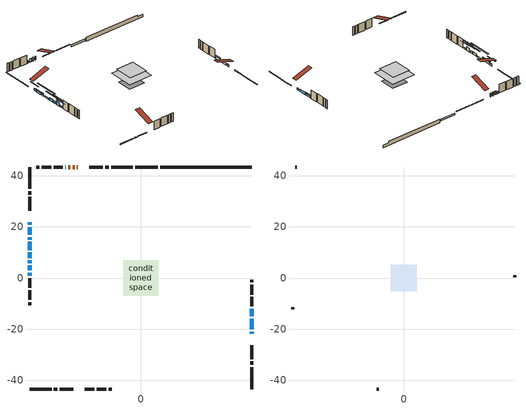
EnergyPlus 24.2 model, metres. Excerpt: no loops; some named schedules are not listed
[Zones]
conditioned space
 floor adiabatic (Floor2 construction): -2.21,-2.21 -2.21,2.21 2.21,2.21 2.21,-2.21 z0.76
 floor adiabatic (AdiabaticFloorConstruction): -6.86,-6.86 -6.86,6.86 6.86,6.86 6.86,-6.86 z3.2
 floor foundation (Slab1 construction): -4.62,-4.32 -4.62,4.32 4.62,4.32 4.62,-4.32 z-1.4
 floor foundation (Slab2 construction): -2.21,-2.21 -2.21,2.21 2.21,2.21 2.21,-2.21 z-0.65
 wall outside (RimJoist1 construction): -3.11,43.35 -11.61,43.35 / -43.35,-43.35 -34.85,-43.35 / -43.35,43.35 -43.35,34.85 / 43.35,-43.35 43.35,-34.85 z0.76:1.06
 wall outside (RimJoist2 construction): -12.54,43.35 -13.87,43.35 / -33.92,-43.35 -32.59,-43.35 / -43.35,33.92 -43.35,32.59 / 43.35,-33.92 43.35,-32.59 z0.76:1.06
 wall outside (RimJoist3 construction): -14.8,43.35 -20.16,43.35 / -31.66,-43.35 -26.29,-43.35 / -43.35,31.66 -43.35,26.29 / 43.35,-31.66 43.35,-26.29 z0.76:1.06
 wall outside (AdiabaticWallConstruction 1): -24.64,43.35 -24.94,43.35 / -25.87,43.35 -26.54,43.35 / -27.47,43.35 -28.28,43.35 z0.76:2.79
 wall outside (AdiabaticWallConstruction): 43.35,-21.82 43.35,-20.97 / -29.21,43.35 -29.44,43.35 / 43.35,-20.05 43.35,-15.95 z0.76:1.98; -43.35,21.82 -43.35,20.8 / -43.35,19.88 -43.35,16.83 / -43.35,15.9 -43.35,14.99 / 43.35,-15.02 43.35,-11.98 z0.76:2.13; -43.35,14.06 -43.35,10.93 z0.76:1.35; -43.35,10 -43.35,7.79 z0.76:2.26; -43.35,6.86 -43.35,5.82 z0.76:2.06; -43.35,4.89 -43.35,2.93 z0.76:2.82; -43.35,2.01 -43.35,0.78 z0.76:1.68
 wall outside (Wall1 construction): -30.37,43.35 -34.02,43.35 / -21.82,-43.35 -18.17,-43.35 / -43.35,-0.14 -43.35,-3.79 / 43.35,-11.05 43.35,-7.4 z0.76:5.64
 wall outside (Wall2 construction): -34.95,43.35 -38.76,43.35 / -17.24,-43.35 -13.43,-43.35 / -43.35,-4.72 -43.35,-8.53 / 43.35,-6.47 43.35,-2.66 z0.76:5.64
 wall outside (Wall3 construction): -39.69,43.35 -40.79,43.35 / -12.5,-43.35 -11.41,-43.35 / -43.35,-9.46 -43.35,-10.56 / 43.35,-1.73 43.35,-0.64 z0.76:5.64
 wall foundation (FoundationWall1 construction): 7.59,43.35,-1.4 7.59,43.35,0.76 39.77,43.35,0.76 39.77,43.35,-0.21 43.35,43.35,-0.21 43.35,43.35,-1.4
 wall foundation (FoundationWall2 construction): 6.66,43.35 -2.18,43.35 z-0.65:0.36
 window (WindowConstruction 9): 43.35,-21.82 43.35,-20.98 z0.76:1.98
 window (WindowConstruction 6): -43.35,21.82 -43.35,20.8 z0.76:2.13
 window (WindowConstruction 7): -43.35,19.88 -43.35,16.83 z0.76:2.13
 window (WindowConstruction 8): -43.35,15.9 -43.35,14.99 z0.76:2.13
 window (WindowConstruction 10): -29.21,43.35 -29.44,43.35 z0.76:1.98
 window (WindowConstruction 11): -43.35,14.06 -43.35,10.93 z0.76:1.35
 window (WindowConstruction): 43.35,-20.05 43.35,-15.95 z0.76:1.98
 window (WindowConstruction 1): -43.35,10 -43.35,7.79 z0.76:2.26
 window (WindowConstruction 2): -43.35,6.86 -43.35,5.82 z0.76:2.06
 window (WindowConstruction 3): -43.35,4.89 -43.35,2.93 z0.76:2.82
 window (WindowConstruction 4): -43.35,2 -43.35,0.79 z0.76:1.67
 window (WindowConstruction 5): 43.35,-15.02 43.35,-11.98 z0.76:2.13
 door (Door): -24.64,43.35 -24.94,43.35 z0.76:2.79
 door (Door 1): -25.87,43.35 -26.54,43.35 z0.76:2.79
 door (Door 2): -27.47,43.35 -28.28,43.35 z0.76:2.79
 ceiling adiabatic (AdiabaticFloorConstruction): 6.86,-6.86 6.86,6.86 -6.86,6.86 -6.86,-6.86 z3.2
attic - vented
 floor to conditioned space (Floor1 construction Reversed): -5.1,-5.1 -5.1,5.1 5.1,5.1 5.1,-5.1 z5.64
 wall outside (Wall4 construction): -41.71,43.35 -42.42,43.35 / -10.48,-43.35 -9.77,-43.35 / -43.35,-11.49 -43.35,-12.19 / 43.35,0.29 43.35,1 z0.76:5.64
 roof outside (Roof1 construction): -23.71,43.35,5.64 -23.71,33.42,8.95 -21.09,33.42,8.95 -21.09,43.35,5.64; -22.75,-43.35,5.64 -22.75,-33.42,8.95 -25.37,-33.42,8.95 -25.37,-43.35,5.64; -43.35,22.75,5.64 -33.42,22.75,8.95 -33.42,25.37,8.95 -43.35,25.37,5.64; 43.35,-22.75,5.64 33.42,-22.75,8.95 33.42,-25.37,8.95 43.35,-25.37,5.64
shading: -43.35,18.28 -43.35,24.34 -43.76,24.34 -43.76,18.28 z4.65; -43.35,16.63 -43.35,20.08 -43.76,20.08 -43.76,16.63 z2.33; -43.35,14.79 -43.35,16.1 -43.76,16.1 -43.76,14.79 z2.33; -43.35,5.97 -43.35,19.02 -43.76,19.02 -43.76,5.97 z6.3; -43.35,5.27 -43.35,12.52 -43.76,12.52 -43.76,5.27 z4.78; -43.35,3.3 -43.35,9.38 -43.76,9.38 -43.76,3.3 z4.58; -43.35,0.41 -43.35,7.41 -43.76,7.41 -43.76,0.41 z5.34; -43.35,-1.74 -43.35,4.53 -43.76,4.53 -43.76,-1.74 z4.2; 43.35,-11.78 43.35,-15.22 43.76,-15.22 43.76,-11.78 z2.33
[Building]
Building 1: Terrain=Suburbs
[Site:Location]
London AP_ON: Latitude {deg}=43.03; Longitude {deg}=-81.15; Time Zone {hr}=-5; Elevation {m}=278; Keep Site Location Information=Yes
[Site:GroundTemperature:Shallow]
3.98693, 1.93205, 1.76749, 2.74264, 6.6573, 10.5537, 13.9317, 16.0716, 16.2534, 14.513, 11.2211, 7.44421
[Site:WaterMainsTemperature]
Calculation Method=Schedule; Temperature Schedule=mains temperature schedule
[Material] Roughness=Rough; Thermal Absorptance=0.9
Name | Thickness {m} | Conductivity {W/m-K} | Density {kg/m3} | Specific Heat {J/kg-K} | Solar Absorptance | Visible Absorptance
asphalt or fiberglass shingles | 0.00635 | 0.162714 | 1121.4 | 1465.45 | 0.4 | 0.4
ceiling loosefill ins | 0.0846667 | 0.0480833 | 16.02 | 1046.75 | 0.7 | 0.7
ceiling stud and cavity | 0.1397 | 0.162243 | 65.682 | 1177.47 | 0.7 | 0.7
concrete 4.0 in. | 0.1016 | 1.803125 | 2242.8 | 837.4 | 0.7 | 0.7
concrete 8.0 in. | 0.2032 | 1.803125 | 2242.8 | 837.4 | 0.7 | 0.7
door material | 0.04445 | 0.188738 | 512.64 | 1214.23 | 0.7 | 0.7
door material 1 | 0.04445 | 0.20624 | 512.64 | 1214.23 | 0.7 | 0.7
exterior vertical ins | 0.000727745 | 0.029427 | 32.04 | 1214.23 | 0.7 | 0.7
exterior vertical ins 1 | 0.00108814 | 0.029427 | 32.04 | 1214.23 | 0.7 | 0.7
floor covering | 0.0127 | 0.0433444 | 54.468 | 1339.84 | 0.6 | 0.6
floor rigid ins; wall rigid ins | 0.512978 | 0.029427 | 32.04 | 1214.23 | 0.7 | 0.7
floor stud and cavity | 0.1397 | 2.65371 | 92.3553 | 1139.71 | 0.7 | 0.7
floor stud and cavity 1 | 0.1397 | 1.75129 | 37.0049 | 1207.88 | 0.7 | 0.7
furniture material conditioned space 1 | 0.1524 | 0.115458 | 640.8 | 1214.23 | 0.6 | 0.6
gypsum board | 0.0127 | 0.160291 | 801 | 837.4 | 0.6 | 0.6
osb sheathing 0.5 in. | 0.0127 | 0.115458 | 512.64 | 1214.23 | 0.7 | 0.7
osb sheathing 0.75 in. | 0.01905 | 0.115458 | 512.64 | 1214.23 | 0.7 | 0.7
osb sheathing 2.0 in. | 0.0508 | 0.115458 | 512.64 | 1214.23 | 0.7 | 0.7
rim joist stud and cavity | 0.0508 | 0.0434109 | 125.044 | 1163.47 | 0.6 | 0.6
rim joist stud and cavity 1 | 0.0508 | 0.0389034 | 125.044 | 1163.47 | 0.6 | 0.6
rim joist stud and cavity 2 | 0.0508 | 0.107068 | 50.32683 | 1063.81 | 0.6 | 0.6
wall stud and cavity | 0.1397 | 0.0990493 | 139.0536 | 1170.24 | 0.7 | 0.7
wall stud and cavity 1 | 0.1397 | 0.110499 | 139.0536 | 1170.24 | 0.7 | 0.7
wall stud and cavity 2 | 0.1397 | 0.134245 | 139.0536 | 1170.24 | 0.7 | 0.7
wall stud and cavity 3 | 0.0889 | 6.9971 | 50.32683 | 1063.81 | 0.6 | 0.6
wall stud and cavity 4 | 0.0889 | 0.380278 | 52.3479 | 1209.89 | 0.7 | 0.7
wall stud and cavity 5 | 0.0889 | 0.391764 | 83.0341 | 1211.67 | 0.7 | 0.7
wood siding | 0.0254 | 0.102417 | 544.68 | 1172.36 | 0.4 | 0.4
wood siding 1 | 0.00254 | 0.102417 | 544.68 | 1172.36 | 0.4 | 0.4
wood siding 2; wood siding 3; wood siding 4 | 0.0254 | 0.102417 | 544.68 | 1172.36 | 0.7 | 0.7
[WindowMaterial:SimpleGlazingSystem]
Name | U-Factor {W/m2-K} | Solar Heat Gain Coefficient
WindowMaterial | 3.28927 | 0.61
WindowMaterial 1 | 3.28927 | 0.63
WindowMaterial 2 | 3.28699 | 0.56
WindowMaterial 3 | 2.97187 | 0.6
WindowMaterial 4 | 3.28416 | 0.54
WindowMaterial 5 | 3.28586 | 0.56
WindowMaterial 6 | 3.28416 | 0.55
WindowMaterial 7 | 4.70593 | 0.57
WindowMaterial 8 | 5.0608 | 0.63
WindowMaterial 9 | 4.73034 | 0.53
[Construction]
AdiabaticFloorConstruction: floor stud and cavity 1, floor rigid ins, osb sheathing 0.75 in., floor covering
AdiabaticWallConstruction: wood siding 3, wall rigid ins, wall stud and cavity 4, gypsum board
AdiabaticWallConstruction 1: wood siding 4, wall rigid ins, wall stud and cavity 4, gypsum board
Door; Door 1: door material
Door 2: door material 1
Floor1 construction Reversed: gypsum board, ceiling stud and cavity, ceiling loosefill ins
Floor2 construction: floor stud and cavity, osb sheathing 0.75 in., floor covering
FoundationWall1 construction; FoundationWall2 construction: concrete 8.0 in.
furniture construction conditioned space 1: furniture material conditioned space 1
PartitionWallConstruction: gypsum board, wall stud and cavity 5, gypsum board
RimJoist1 construction: wood siding 2, osb sheathing 2.0 in., rim joist stud and cavity
RimJoist2 construction: wood siding 2, osb sheathing 2.0 in., rim joist stud and cavity 1
RimJoist3 construction: wood siding 2, rim joist stud and cavity 2
Roof1 construction: asphalt or fiberglass shingles
Slab1 construction; Slab2 construction: concrete 4.0 in.
Wall1 construction: wood siding, osb sheathing 0.5 in., wall stud and cavity, gypsum board
Wall2 construction: wood siding, osb sheathing 0.5 in., wall stud and cavity 1, gypsum board
Wall3 construction: wood siding, osb sheathing 0.5 in., wall stud and cavity 2, gypsum board
Wall4 construction: wood siding 1, wall stud and cavity 3
WindowConstruction: WindowMaterial
WindowConstruction 1: WindowMaterial 1
WindowConstruction 10: WindowMaterial 8
WindowConstruction 11: WindowMaterial 9
WindowConstruction 2: WindowMaterial 2
WindowConstruction 3: WindowMaterial 3
WindowConstruction 4: WindowMaterial 4
WindowConstruction 5; WindowConstruction 6; WindowConstruction 7: WindowMaterial 5
WindowConstruction 8: WindowMaterial 6
WindowConstruction 9: WindowMaterial 7
[Zone] Multiplier=1; Part of Total Floor Area=Yes
Name | Volume {m3}
attic - vented | 55.8661
conditioned space | 664.2
[Space]
Name | Zone | Volume {m3}
attic - vented 1 | attic - vented | 55.8661
conditioned space 1 | conditioned space | 664.2
[ZoneInfiltration:EffectiveLeakageArea]
infil attic - vented 1: Zone or Space=attic - vented 1; Schedule=Always On Discrete; Effective Air Leakage Area {cm2}=4536.44; Stack Coefficient=0.000569319; Wind Coefficient=1.61212e-05
[ZoneMixing]
whole house fan mix: Zone or Space=attic - vented; Schedule=Always On Continuous; Design Flow Rate Calculation Method=Flow/Zone; Design Flow Rate {m3/s}=0; Source Zone or Space=conditioned space
[SurfaceProperty:ExposedFoundationPerimeter] Exposed Perimeter Calculation Method=TotalExposedPerimeter
Name | Total Exposed Perimeter {m}
Slab1 | 35.762
Slab2 | 8.83899
[InternalMass] Zone or ZoneList=conditioned space; Space or SpaceList=conditioned space 1
Name | Construction | Surface Area {m2}
furniture mass conditioned space 1 | furniture construction conditioned space 1 | 122.904
partition wall mass | PartitionWallConstruction | 287.75
[Lights]
interior lighting: Zone or ZoneList or Space or SpaceList=conditioned space 1; Schedule=interior lighting schedule; Design Level Calculation Method=LightingLevel; Lighting Level {W}=343.2; Return Air Fraction=0; Fraction Radiant=0.6; Fraction Visible=0.2; Fraction Replaceable=1
[People]
occupants: Zone or ZoneList or Space or SpaceList=conditioned space 1; Number of People Schedule=occupants schedule; Number of People Calculation Method=People; Number of People=3; Fraction Radiant=0.314171; Sensible Heat Fraction=0.56303; Activity Level Schedule=occupants activity schedule; Carbon Dioxide Generation Rate {m3/s-W}=0; Enable ASHRAE 55 Comfort Warnings=No; Mean Radiant Temperature Calculation Type=EnclosureAveraged
[ElectricEquipment] Zone or ZoneList or Space or SpaceList=conditioned space 1; Design Level Calculation Method=EquipmentLevel
Name | Schedule | Design Level {W} | Fraction Latent | Fraction Radiant | Fraction Lost
clothes dryer | clothes dryer schedule | 140.772 | 0.015 | 0.081 | 0.85
clothes washer | clothes washer schedule | 32.1985 | 0.03 | 0.162 | 0.7
cooking range | cooking range schedule | 215.147 | 0.08 | 0.432 | 0.2
dishwasher | dishwasher schedule | 66.8632 | 0.3 | 0.18 | 0.4
fridge | fridge schedule | 72.9452 | 0 | 0.6 | 0
mech vent bath fan 0 | mech vent bath fan 0 schedule | 50.2 | 0 | 0 | 1
mech vent house fan | mech vent house fan schedule | 0 | 0 | 0 | 1
mech vent house fan cfis | mech vent house fan cfis schedule | 0 | 0 | 0 | 0
mech vent range fan 0 | mech vent range fan 0 schedule | 57 | 0 | 0 | 1
misc plug loads | misc plug loads schedule | 494.7 | 0.045 | 0.513 | 0.1
whole house fan | Always On Discrete | 0 | 0 | 0 | 1
[OtherEquipment] Zone or ZoneList or Space or SpaceList=conditioned space 1; Design Level Calculation Method=EquipmentLevel
Name | Fuel Type | Schedule | Design Level {W} | Fraction Latent | Fraction Radiant | Fraction Lost
clothes dryer 1 | Electricity | clothes dryer schedule | 0 | 0.015 | 0.081 | 0.85
cooking range 1 | Electricity | cooking range schedule | 0 | 0.08 | 0.432 | 0.2
general water use latent | None | general water use schedule | 62.594 | 1 | 0 | 0
general water use sensible | None | general water use schedule | -61.6891 | 0 | 0.6 | 0
mech vent house fan latent load | None | Always On Discrete | 0 | 1 | 0 | 0
mech vent house fan sensible load | None | Always On Discrete | 0 | 0 | 0 | 0
water heater energy adjustment1 | NaturalGas | Always On Discrete | 0.01 | 0 | 0 | 1
[ZoneInfiltration:DesignFlowRate] Zone or ZoneList or Space or SpaceList=conditioned space 1; Schedule=Always On Discrete; Design Flow Rate Calculation Method=Flow/Zone; Design Flow Rate {m3/s}=0
infil flow; natural vent flow; whole house fan flow
[Foundation:Kiva] Initial Indoor Air Temperature {C}=18; Wall Depth Below Slab {m}=0.2032; Custom Block X Position 1 {m}=0.2032; Custom Block Z Position 1 {m}=0
Name | Wall Height Above Grade {m} | Custom Block Material Name 1 | Custom Block Depth 1 {m}
Foundation Kiva 1 | 0.759988 | exterior vertical ins | 2.16
Foundation Kiva 2 | 0.359999 | exterior vertical ins 1 | 1.00999
[Foundation:Kiva:Settings]
Soil Conductivity {W/m-K}=0.849921; Soil Density {kg/m3}=1842.3; Soil Specific Heat {J/kg-K}=418.7; Ground Solar Absorptivity=0.9; Ground Thermal Absorptivity=0.9; Ground Surface Roughness {m}=0.03; Far-Field Width {m}=40; Deep-Ground Boundary Condition=ZeroFlux; Deep-Ground Depth {m}=40; Minimum Cell Dimension {m}=0.2; Maximum Cell Growth Coefficient=3; Simulation Timestep=Timestep
[Exterior:Lights]
exterior lighting: Schedule=exterior lighting schedule; Design Level {W}=75.6
[Schedule:Constant]
Name | Hourly Value
Always On Continuous; mech vent house fan schedule; mech vent house fan cfis schedule; Always On Discrete | 1
occupants activity schedule | 117.228
fridge schedule | 0
[Schedule:Week:Daily]
interior lighting schedule Week Rule - Jan1-Jan27: interior lighting schedule day, interior lighting schedule day, interior lighting schedule day, interior lighting schedule day, interior lighting schedule day, interior lighting schedule day, interior lighting schedule day, interior lighting schedule default day, interior lighting schedule default day, interior lighting schedule default day, interior lighting schedule default day, interior lighting schedule default day
interior lighting schedule Week Rule - Jan28-Feb3: interior lighting schedule day, interior lighting schedule day, interior lighting schedule day, interior lighting schedule day, interior lighting schedule day 1, interior lighting schedule day 1, interior lighting schedule day 1, interior lighting schedule default day, interior lighting schedule default day, interior lighting schedule default day, interior lighting schedule default day, interior lighting schedule default day
interior lighting schedule Week Rule - Feb4-Feb24: interior lighting schedule day 1, interior lighting schedule day 1, interior lighting schedule day 1, interior lighting schedule day 1, interior lighting schedule day 1, interior lighting schedule day 1, interior lighting schedule day 1, interior lighting schedule default day, interior lighting schedule default day, interior lighting schedule default day, interior lighting schedule default day, interior lighting schedule default day
interior lighting schedule Week Rule - Feb25-Mar3: interior lighting schedule day 1, interior lighting schedule day 1, interior lighting schedule day 1, interior lighting schedule day 1, interior lighting schedule day 2, interior lighting schedule day 2, interior lighting schedule day 2, interior lighting schedule default day, interior lighting schedule default day, interior lighting schedule default day, interior lighting schedule default day, interior lighting schedule default day
interior lighting schedule Week Rule - Mar4-Mar31: interior lighting schedule day 2, interior lighting schedule day 2, interior lighting schedule day 2, interior lighting schedule day 2, interior lighting schedule day 2, interior lighting schedule day 2, interior lighting schedule day 2, interior lighting schedule default day, interior lighting schedule default day, interior lighting schedule default day, interior lighting schedule default day, interior lighting schedule default day
interior lighting schedule Week Rule - Apr1-Apr28: interior lighting schedule day 3, interior lighting schedule day 3, interior lighting schedule day 3, interior lighting schedule day 3, interior lighting schedule day 3, interior lighting schedule day 3, interior lighting schedule day 3, interior lighting schedule default day, interior lighting schedule default day, interior lighting schedule default day, interior lighting schedule default day, interior lighting schedule default day
interior lighting schedule Week Rule - Apr29-May5: interior lighting schedule day 3, interior lighting schedule day 3, interior lighting schedule day 4, interior lighting schedule day 4, interior lighting schedule day 4, interior lighting schedule day 4, interior lighting schedule day 4, interior lighting schedule default day, interior lighting schedule default day, interior lighting schedule default day, interior lighting schedule default day, interior lighting schedule default day
interior lighting schedule Week Rule - May6-May26: interior lighting schedule day 4, interior lighting schedule day 4, interior lighting schedule day 4, interior lighting schedule day 4, interior lighting schedule day 4, interior lighting schedule day 4, interior lighting schedule day 4, interior lighting schedule default day, interior lighting schedule default day, interior lighting schedule default day, interior lighting schedule default day, interior lighting schedule default day
interior lighting schedule Week Rule - May27-Jun2: interior lighting schedule day 4, interior lighting schedule day 4, interior lighting schedule day 4, interior lighting schedule day 4, interior lighting schedule day 4, interior lighting schedule day 5, interior lighting schedule day 5, interior lighting schedule default day, interior lighting schedule default day, interior lighting schedule default day, interior lighting schedule default day, interior lighting schedule default day
interior lighting schedule Week Rule - Jun3-Jun30: interior lighting schedule day 5, interior lighting schedule day 5, interior lighting schedule day 5, interior lighting schedule day 5, interior lighting schedule day 5, interior lighting schedule day 5, interior lighting schedule day 5, interior lighting schedule default day, interior lighting schedule default day, interior lighting schedule default day, interior lighting schedule default day, interior lighting schedule default day
interior lighting schedule Week Rule - Jul1-Jul28: interior lighting schedule day 6, interior lighting schedule day 6, interior lighting schedule day 6, interior lighting schedule day 6, interior lighting schedule day 6, interior lighting schedule day 6, interior lighting schedule day 6, interior lighting schedule default day, interior lighting schedule default day, interior lighting schedule default day, interior lighting schedule default day, interior lighting schedule default day
interior lighting schedule Week Rule - Jul29-Aug4: interior lighting schedule day 6, interior lighting schedule day 6, interior lighting schedule day 6, interior lighting schedule day 7, interior lighting schedule day 7, interior lighting schedule day 7, interior lighting schedule day 7, interior lighting schedule default day, interior lighting schedule default day, interior lighting schedule default day, interior lighting schedule default day, interior lighting schedule default day
interior lighting schedule Week Rule - Aug5-Aug25: interior lighting schedule day 7, interior lighting schedule day 7, interior lighting schedule day 7, interior lighting schedule day 7, interior lighting schedule day 7, interior lighting schedule day 7, interior lighting schedule day 7, interior lighting schedule default day, interior lighting schedule default day, interior lighting schedule default day, interior lighting schedule default day, interior lighting schedule default day
interior lighting schedule Week Rule - Aug26-Sep1: interior lighting schedule day 7, interior lighting schedule day 7, interior lighting schedule day 7, interior lighting schedule day 7, interior lighting schedule day 7, interior lighting schedule day 7, interior lighting schedule day 8, interior lighting schedule default day, interior lighting schedule default day, interior lighting schedule default day, interior lighting schedule default day, interior lighting schedule default day
interior lighting schedule Week Rule - Sep2-Sep29: interior lighting schedule day 8, interior lighting schedule day 8, interior lighting schedule day 8, interior lighting schedule day 8, interior lighting schedule day 8, interior lighting schedule day 8, interior lighting schedule day 8, interior lighting schedule default day, interior lighting schedule default day, interior lighting schedule default day, interior lighting schedule default day, interior lighting schedule default day
interior lighting schedule Week Rule - Sep30-Oct6: interior lighting schedule day 8, interior lighting schedule day 9, interior lighting schedule day 9, interior lighting schedule day 9, interior lighting schedule day 9, interior lighting schedule day 9, interior lighting schedule day 9, interior lighting schedule default day, interior lighting schedule default day, interior lighting schedule default day, interior lighting schedule default day, interior lighting schedule default day
interior lighting schedule Week Rule - Oct7-Oct27: interior lighting schedule day 9, interior lighting schedule day 9, interior lighting schedule day 9, interior lighting schedule day 9, interior lighting schedule day 9, interior lighting schedule day 9, interior lighting schedule day 9, interior lighting schedule default day, interior lighting schedule default day, interior lighting schedule default day, interior lighting schedule default day, interior lighting schedule default day
interior lighting schedule Week Rule - Oct28-Nov3: interior lighting schedule day 9, interior lighting schedule day 9, interior lighting schedule day 9, interior lighting schedule day 9, interior lighting schedule day 10, interior lighting schedule day 10, interior lighting schedule day 10, interior lighting schedule default day, interior lighting schedule default day, interior lighting schedule default day, interior lighting schedule default day, interior lighting schedule default day
interior lighting schedule Week Rule - Nov4-Nov24: interior lighting schedule day 10, interior lighting schedule day 10, interior lighting schedule day 10, interior lighting schedule day 10, interior lighting schedule day 10, interior lighting schedule day 10, interior lighting schedule day 10, interior lighting schedule default day, interior lighting schedule default day, interior lighting schedule default day, interior lighting schedule default day, interior lighting schedule default day
interior lighting schedule Week Rule - Nov25-Dec1: interior lighting schedule day 10, interior lighting schedule day 10, interior lighting schedule day 10, interior lighting schedule day 10, interior lighting schedule day 10, interior lighting schedule day 10, interior lighting schedule day 11, interior lighting schedule default day, interior lighting schedule default day, interior lighting schedule default day, interior lighting schedule default day, interior lighting schedule default day
interior lighting schedule Week Rule - Dec2-Dec31: interior lighting schedule day 11, interior lighting schedule day 11, interior lighting schedule day 11, interior lighting schedule day 11, interior lighting schedule day 11, interior lighting schedule day 11, interior lighting schedule day 11, interior lighting schedule default day, interior lighting schedule default day, interior lighting schedule default day, interior lighting schedule default day, interior lighting schedule default day
occupants schedule Week Rule - Jan1-Dec31: occupants schedule day, occupants schedule day, occupants schedule day, occupants schedule day, occupants schedule day, occupants schedule day, occupants schedule day, occupants schedule default day, occupants schedule default day, occupants schedule default day, occupants schedule default day, occupants schedule default day
clothes dryer schedule Week Rule - Jan1-Dec31: clothes dryer schedule day, clothes dryer schedule day, clothes dryer schedule day, clothes dryer schedule day, clothes dryer schedule day, clothes dryer schedule day, clothes dryer schedule day, clothes dryer schedule default day, clothes dryer schedule default day, clothes dryer schedule default day, clothes dryer schedule default day, clothes dryer schedule default day
clothes washer schedule Week Rule - Jan1-Dec31: clothes washer schedule day, clothes washer schedule day, clothes washer schedule day, clothes washer schedule day, clothes washer schedule day, clothes washer schedule day, clothes washer schedule day, clothes washer schedule default day, clothes washer schedule default day, clothes washer schedule default day, clothes washer schedule default day, clothes washer schedule default day
cooking range schedule Week Rule - Jan1-Dec31: cooking range schedule day, cooking range schedule day, cooking range schedule day, cooking range schedule day, cooking range schedule day, cooking range schedule day, cooking range schedule day, cooking range schedule default day, cooking range schedule default day, cooking range schedule default day, cooking range schedule default day, cooking range schedule default day
dishwasher schedule Week Rule - Jan1-Dec31: dishwasher schedule day, dishwasher schedule day, dishwasher schedule day, dishwasher schedule day, dishwasher schedule day, dishwasher schedule day, dishwasher schedule day, dishwasher schedule default day, dishwasher schedule default day, dishwasher schedule default day, dishwasher schedule default day, dishwasher schedule default day
mech vent bath fan 0 schedule Week Rule - Jan1-Dec31: mech vent bath fan 0 schedule day, mech vent bath fan 0 schedule day, mech vent bath fan 0 schedule day, mech vent bath fan 0 schedule day, mech vent bath fan 0 schedule day, mech vent bath fan 0 schedule day, mech vent bath fan 0 schedule day, mech vent bath fan 0 schedule default day, mech vent bath fan 0 schedule default day, mech vent bath fan 0 schedule default day, mech vent bath fan 0 schedule default day, mech vent bath fan 0 schedule default day
mech vent range fan 0 schedule Week Rule - Jan1-Dec31: mech vent range fan 0 schedule day, mech vent range fan 0 schedule day, mech vent range fan 0 schedule day, mech vent range fan 0 schedule day, mech vent range fan 0 schedule day, mech vent range fan 0 schedule day, mech vent range fan 0 schedule day, mech vent range fan 0 schedule default day, mech vent range fan 0 schedule default day, mech vent range fan 0 schedule default day, mech vent range fan 0 schedule default day, mech vent range fan 0 schedule default day
misc plug loads schedule Week Rule - Jan1-Dec31: misc plug loads schedule day, misc plug loads schedule day, misc plug loads schedule day, misc plug loads schedule day, misc plug loads schedule day, misc plug loads schedule day, misc plug loads schedule day, misc plug loads schedule default day, misc plug loads schedule default day, misc plug loads schedule default day, misc plug loads schedule default day, misc plug loads schedule default day
general water use schedule Week Rule - Jan1-Dec31: general water use schedule day, general water use schedule day, general water use schedule day, general water use schedule day, general water use schedule day, general water use schedule day, general water use schedule day, general water use schedule default day, general water use schedule default day, general water use schedule default day, general water use schedule default day, general water use schedule default day
exterior lighting schedule Week Rule - Jan1-Jan27: exterior lighting schedule day, exterior lighting schedule day, exterior lighting schedule day, exterior lighting schedule day, exterior lighting schedule day, exterior lighting schedule day, exterior lighting schedule day, exterior lighting schedule default day, exterior lighting schedule default day, exterior lighting schedule default day, exterior lighting schedule default day, exterior lighting schedule default day
exterior lighting schedule Week Rule - Jan28-Feb3: exterior lighting schedule day, exterior lighting schedule day, exterior lighting schedule day, exterior lighting schedule day, exterior lighting schedule day 1, exterior lighting schedule day 1, exterior lighting schedule day 1, exterior lighting schedule default day, exterior lighting schedule default day, exterior lighting schedule default day, exterior lighting schedule default day, exterior lighting schedule default day
exterior lighting schedule Week Rule - Feb4-Feb24: exterior lighting schedule day 1, exterior lighting schedule day 1, exterior lighting schedule day 1, exterior lighting schedule day 1, exterior lighting schedule day 1, exterior lighting schedule day 1, exterior lighting schedule day 1, exterior lighting schedule default day, exterior lighting schedule default day, exterior lighting schedule default day, exterior lighting schedule default day, exterior lighting schedule default day
exterior lighting schedule Week Rule - Feb25-Mar3: exterior lighting schedule day 1, exterior lighting schedule day 1, exterior lighting schedule day 1, exterior lighting schedule day 1, exterior lighting schedule day 2, exterior lighting schedule day 2, exterior lighting schedule day 2, exterior lighting schedule default day, exterior lighting schedule default day, exterior lighting schedule default day, exterior lighting schedule default day, exterior lighting schedule default day
exterior lighting schedule Week Rule - Mar4-Mar31: exterior lighting schedule day 2, exterior lighting schedule day 2, exterior lighting schedule day 2, exterior lighting schedule day 2, exterior lighting schedule day 2, exterior lighting schedule day 2, exterior lighting schedule day 2, exterior lighting schedule default day, exterior lighting schedule default day, exterior lighting schedule default day, exterior lighting schedule default day, exterior lighting schedule default day
exterior lighting schedule Week Rule - Apr1-Apr28: exterior lighting schedule day 3, exterior lighting schedule day 3, exterior lighting schedule day 3, exterior lighting schedule day 3, exterior lighting schedule day 3, exterior lighting schedule day 3, exterior lighting schedule day 3, exterior lighting schedule default day, exterior lighting schedule default day, exterior lighting schedule default day, exterior lighting schedule default day, exterior lighting schedule default day
exterior lighting schedule Week Rule - Apr29-May5: exterior lighting schedule day 3, exterior lighting schedule day 3, exterior lighting schedule day 4, exterior lighting schedule day 4, exterior lighting schedule day 4, exterior lighting schedule day 4, exterior lighting schedule day 4, exterior lighting schedule default day, exterior lighting schedule default day, exterior lighting schedule default day, exterior lighting schedule default day, exterior lighting schedule default day
exterior lighting schedule Week Rule - May6-May26: exterior lighting schedule day 4, exterior lighting schedule day 4, exterior lighting schedule day 4, exterior lighting schedule day 4, exterior lighting schedule day 4, exterior lighting schedule day 4, exterior lighting schedule day 4, exterior lighting schedule default day, exterior lighting schedule default day, exterior lighting schedule default day, exterior lighting schedule default day, exterior lighting schedule default day
exterior lighting schedule Week Rule - May27-Jun2: exterior lighting schedule day 4, exterior lighting schedule day 4, exterior lighting schedule day 4, exterior lighting schedule day 4, exterior lighting schedule day 4, exterior lighting schedule day 5, exterior lighting schedule day 5, exterior lighting schedule default day, exterior lighting schedule default day, exterior lighting schedule default day, exterior lighting schedule default day, exterior lighting schedule default day
exterior lighting schedule Week Rule - Jun3-Jun30: exterior lighting schedule day 5, exterior lighting schedule day 5, exterior lighting schedule day 5, exterior lighting schedule day 5, exterior lighting schedule day 5, exterior lighting schedule day 5, exterior lighting schedule day 5, exterior lighting schedule default day, exterior lighting schedule default day, exterior lighting schedule default day, exterior lighting schedule default day, exterior lighting schedule default day
exterior lighting schedule Week Rule - Jul1-Jul28: exterior lighting schedule day 6, exterior lighting schedule day 6, exterior lighting schedule day 6, exterior lighting schedule day 6, exterior lighting schedule day 6, exterior lighting schedule day 6, exterior lighting schedule day 6, exterior lighting schedule default day, exterior lighting schedule default day, exterior lighting schedule default day, exterior lighting schedule default day, exterior lighting schedule default day
exterior lighting schedule Week Rule - Jul29-Aug4: exterior lighting schedule day 6, exterior lighting schedule day 6, exterior lighting schedule day 6, exterior lighting schedule day 7, exterior lighting schedule day 7, exterior lighting schedule day 7, exterior lighting schedule day 7, exterior lighting schedule default day, exterior lighting schedule default day, exterior lighting schedule default day, exterior lighting schedule default day, exterior lighting schedule default day
exterior lighting schedule Week Rule - Aug5-Aug25: exterior lighting schedule day 7, exterior lighting schedule day 7, exterior lighting schedule day 7, exterior lighting schedule day 7, exterior lighting schedule day 7, exterior lighting schedule day 7, exterior lighting schedule day 7, exterior lighting schedule default day, exterior lighting schedule default day, exterior lighting schedule default day, exterior lighting schedule default day, exterior lighting schedule default day
exterior lighting schedule Week Rule - Aug26-Sep1: exterior lighting schedule day 7, exterior lighting schedule day 7, exterior lighting schedule day 7, exterior lighting schedule day 7, exterior lighting schedule day 7, exterior lighting schedule day 7, exterior lighting schedule day 8, exterior lighting schedule default day, exterior lighting schedule default day, exterior lighting schedule default day, exterior lighting schedule default day, exterior lighting schedule default day
exterior lighting schedule Week Rule - Sep2-Sep29: exterior lighting schedule day 8, exterior lighting schedule day 8, exterior lighting schedule day 8, exterior lighting schedule day 8, exterior lighting schedule day 8, exterior lighting schedule day 8, exterior lighting schedule day 8, exterior lighting schedule default day, exterior lighting schedule default day, exterior lighting schedule default day, exterior lighting schedule default day, exterior lighting schedule default day
[Schedule:Year]
interior lighting schedule: interior lighting schedule Week Rule - Jan1-Jan27, 1, 1, 1, 27, interior lighting schedule Week Rule - Jan28-Feb3, 1, 28, 2, 3, interior lighting schedule Week Rule - Feb4-Feb24, 2, 4, 2, 24, interior lighting schedule Week Rule - Feb25-Mar3, 2, 25, 3, 3, interior lighting schedule Week Rule - Mar4-Mar31, 3, 4, 3, 31, interior lighting schedule Week Rule - Apr1-Apr28, 4, 1, 4, 28, interior lighting schedule Week Rule - Apr29-May5, 4, 29, 5, 5, interior lighting schedule Week Rule - May6-May26, 5, 6, 5, 26, interior lighting schedule Week Rule - May27-Jun2, 5, 27, 6, 2, interior lighting schedule Week Rule - Jun3-Jun30, 6, 3, 6, 30, interior lighting schedule Week Rule - Jul1-Jul28, 7, 1, 7, 28, interior lighting schedule Week Rule - Jul29-Aug4, 7, 29, 8, 4, interior lighting schedule Week Rule - Aug5-Aug25, 8, 5, 8, 25, interior lighting schedule Week Rule - Aug26-Sep1, 8, 26, 9, 1, interior lighting schedule Week Rule - Sep2-Sep29, 9, 2, 9, 29, interior lighting schedule Week Rule - Sep30-Oct6, 9, 30, 10, 6, interior lighting schedule Week Rule - Oct7-Oct27, 10, 7, 10, 27, interior lighting schedule Week Rule - Oct28-Nov3, 10, 28, 11, 3, interior lighting schedule Week Rule - Nov4-Nov24, 11, 4, 11, 24, interior lighting schedule Week Rule - Nov25-Dec1, 11, 25, 12, 1, interior lighting schedule Week Rule - Dec2-Dec31, 12, 2, 12, 31
occupants schedule: occupants schedule Week Rule - Jan1-Dec31, 1, 1, 12, 31
clothes dryer schedule: clothes dryer schedule Week Rule - Jan1-Dec31, 1, 1, 12, 31
clothes washer schedule: clothes washer schedule Week Rule - Jan1-Dec31, 1, 1, 12, 31
cooking range schedule: cooking range schedule Week Rule - Jan1-Dec31, 1, 1, 12, 31
dishwasher schedule: dishwasher schedule Week Rule - Jan1-Dec31, 1, 1, 12, 31
mech vent bath fan 0 schedule: mech vent bath fan 0 schedule Week Rule - Jan1-Dec31, 1, 1, 12, 31
mech vent range fan 0 schedule: mech vent range fan 0 schedule Week Rule - Jan1-Dec31, 1, 1, 12, 31
misc plug loads schedule: misc plug loads schedule Week Rule - Jan1-Dec31, 1, 1, 12, 31
general water use schedule: general water use schedule Week Rule - Jan1-Dec31, 1, 1, 12, 31
exterior lighting schedule: exterior lighting schedule Week Rule - Jan1-Jan27, 1, 1, 1, 27, exterior lighting schedule Week Rule - Jan28-Feb3, 1, 28, 2, 3, exterior lighting schedule Week Rule - Feb4-Feb24, 2, 4, 2, 24, exterior lighting schedule Week Rule - Feb25-Mar3, 2, 25, 3, 3, exterior lighting schedule Week Rule - Mar4-Mar31, 3, 4, 3, 31, exterior lighting schedule Week Rule - Apr1-Apr28, 4, 1, 4, 28, exterior lighting schedule Week Rule - Apr29-May5, 4, 29, 5, 5, exterior lighting schedule Week Rule - May6-May26, 5, 6, 5, 26, exterior lighting schedule Week Rule - May27-Jun2, 5, 27, 6, 2, exterior lighting schedule Week Rule - Jun3-Jun30, 6, 3, 6, 30, exterior lighting schedule Week Rule - Jul1-Jul28, 7, 1, 7, 28, exterior lighting schedule Week Rule - Jul29-Aug4, 7, 29, 8, 4, exterior lighting schedule Week Rule - Aug5-Aug25, 8, 5, 8, 25, exterior lighting schedule Week Rule - Aug26-Sep1, 8, 26, 9, 1, exterior lighting schedule Week Rule - Sep2-Sep29, 9, 2, 9, 29, exterior lighting schedule Week Rule - Sep30-Oct6, 9, 30, 10, 6, exterior lighting schedule Week Rule - Oct7-Oct27, 10, 7, 10, 27, exterior lighting schedule Week Rule - Oct28-Nov3, 10, 28, 11, 3, exterior lighting schedule Week Rule - Nov4-Nov24, 11, 4, 11, 24, exterior lighting schedule Week Rule - Nov25-Dec1, 11, 25, 12, 1, exterior lighting schedule Week Rule - Dec2-Dec31, 12, 2, 12, 31
[Schedule:Compact]
mains temperature schedule: Through: 01/01, For: AllDays, Until: 24:00, 7.96722, Through: 01/02, For: AllDays, Until: 24:00, 7.89722, Through: 01/03, For: AllDays, Until: 24:00, 7.82778, Through: 01/04, For: AllDays, Until: 24:00, 7.76, Through: 01/05, For: AllDays, Until: 24:00, 7.69333, Through: 01/06, For: AllDays, Until: 24:00, 7.62778, Through: 01/07, For: AllDays, Until: 24:00, 7.56389, Through: 01/08, For: AllDays, Until: 24:00, 7.50167, Through: 01/09, For: AllDays, Until: 24:00, 7.44056, Through: 01/10, For: AllDays, Until: 24:00, 7.38056, Through: 01/11, For: AllDays, Until: 24:00, 7.32222, Through: 01/12, For: AllDays, Until: 24:00, 7.26556, Through: 01/13, For: AllDays, Until: 24:00, 7.21, Through: 01/14, For: AllDays, Until: 24:00, 7.15556, Through: 01/15, For: AllDays, Until: 24:00, 7.10333, Through: 01/16, For: AllDays, Until: 24:00, 7.05222, Through: 01/17, For: AllDays, Until: 24:00, 7.00278, Through: 01/18, For: AllDays, Until: 24:00, 6.955, Through: 01/19, For: AllDays, Until: 24:00, 6.90833, Through: 01/20, For: AllDays, Until: 24:00, 6.86389, Through: 01/21, For: AllDays, Until: 24:00, 6.82056, Through: 01/22, For: AllDays, Until: 24:00, 6.77889, Through: 01/23, For: AllDays, Until: 24:00, 6.73889, Through: 01/24, For: AllDays, Until: 24:00, 6.7, Through: 01/25, For: AllDays, Until: 24:00, 6.66333, Through: 01/26, For: AllDays, Until: 24:00, 6.62833, Through: 01/27, For: AllDays, Until: 24:00, 6.59444, Through: 01/28, For: AllDays, Until: 24:00, 6.56278, Through: 01/29, For: AllDays, Until: 24:00, 6.53222, Through: 01/30, For: AllDays, Until: 24:00, 6.50389, Through: 01/31, For: AllDays, Until: 24:00, 6.47722, Through: 02/01, For: AllDays, Until: 24:00, 6.45167, Through: 02/02, For: AllDays, Until: 24:00, 6.42833, Through: 02/03, For: AllDays, Until: 24:00, 6.40667, Through: 02/04, For: AllDays, Until: 24:00, 6.38611, Through: 02/05, For: AllDays, Until: 24:00, 6.36778, Through: 02/06, For: AllDays, Until: 24:00, 6.35111, Through: 02/07, For: AllDays, Until: 24:00, 6.33611, Through: 02/08, For: AllDays, Until: 24:00, 6.32333, Through: 02/09, For: AllDays, Until: 24:00, 6.31167, Through: 02/10, For: AllDays, Until: 24:00, 6.30222, Through: 02/11, For: AllDays, Until: 24:00, 6.29389, Through: 02/12, For: AllDays, Until: 24:00, 6.28778, Through: 02/13, For: AllDays, Until: 24:00, 6.28333, Through: 02/14, For: AllDays, Until: 24:00, 6.28056, Through: 02/15, For: AllDays, Until: 24:00, 6.27944, Through: 02/16, For: AllDays, Until: 24:00, 6.28, Through: 02/17, For: AllDays, Until: 24:00, 6.28278, Through: 02/18, For: AllDays, Until: 24:00, 6.28722, Through: 02/19, For: AllDays, Until: 24:00, 6.29278, Through: 02/20, For: AllDays, Until: 24:00, 6.30056, Through: 02/21, For: AllDays, Until: 24:00, 6.31, Through: 02/22, For: AllDays, Until: 24:00, 6.32111, Through: 02/23, For: AllDays, Until: 24:00, 6.33444, Through: 02/24, For: AllDays, Until: 24:00, 6.34889, Through: 02/25, For: AllDays, Until: 24:00, 6.36556, Through: 02/26, For: AllDays, Until: 24:00, 6.38333, Through: 02/27, For: AllDays, Until: 24:00, 6.40333, Through: 02/28, For: AllDays, Until: 24:00, 6.425, Through: 03/01, For: AllDays, Until: 24:00, 6.44833, Through: 03/02, For: AllDays, Until: 24:00, 6.47278, Through: 03/03, For: AllDays, Until: 24:00, 6.49944, Through: 03/04, For: AllDays, Until: 24:00, 6.52778, Through: 03/05, For: AllDays, Until: 24:00, 6.55778, Through: 03/06, For: AllDays, Until: 24:00, 6.58944, Through: 03/07, For: AllDays, Until: 24:00, 6.62278, Through: 03/08, For: AllDays, Until: 24:00, 6.65778, Through: 03/09, For: AllDays, Until: 24:00, 6.69444, Through: 03/10, For: AllDays, Until: 24:00, 6.73278, Through: 03/11, For: AllDays, Until: 24:00, 6.77278, Through: 03/12, For: AllDays, Until: 24:00, 6.81389, Through: 03/13, For: AllDays, Until: 24:00, 6.85722, Through: 03/14, For: AllDays, Until: 24:00, 6.90167, Through: 03/15, For: AllDays, Until: 24:00, 6.94778, Through: 03/16, For: AllDays, Until: 24:00, 6.99556, Through: 03/17, For: AllDays, Until: 24:00, 7.045, Through: 03/18, For: AllDays, Until: 24:00, 7.09556, Through: 03/19, For: AllDays, Until: 24:00, 7.14778, Through: 03/20, For: AllDays, Until: 24:00, 7.20167, Through: 03/21, For: AllDays, Until: 24:00, 7.25667, Through: 03/22, For: AllDays, Until: 24:00, 7.31333, Through: 03/23, For: AllDays, Until: 24:00, 7.37167, Through: 03/24, For: AllDays, Until: 24:00, 7.43111, Through: 03/25, For: AllDays, Until: 24:00, 7.49222, Through: 03/26, For: AllDays, Until: 24:00, 7.55444, Through: 03/27, For: AllDays, Until: 24:00, 7.61833, Through: 03/28, For: AllDays, Until: 24:00, 7.68333, Through: 03/29, For: AllDays, Until: 24:00, 7.74944, Through: 03/30, For: AllDays, Until: 24:00, 7.81722, Through: 03/31, For: AllDays, Until: 24:00, 7.88667, Through: 04/01, For: AllDays, Until: 24:00, 7.95667, Through: 04/02, For: AllDays, Until: 24:00, 8.02833, Through: 04/03, For: AllDays, Until: 24:00, 8.10111, Through: 04/04, For: AllDays, Until: 24:00, 8.175, Through: 04/05, For: AllDays, Until: 24:00, 8.25, Through: 04/06, For: AllDays, Until: 24:00, 8.32667, Through: 04/07, For: AllDays, Until: 24:00, 8.40389, Through: 04/08, For: AllDays, Until: 24:00, 8.48278, Through: 04/09, For: AllDays, Until: 24:00, 8.56222, Through: 04/10, For: AllDays, Until: 24:00, 8.64278, Through: 04/11, For: AllDays, Until: 24:00, 8.725, Through: 04/12, For: AllDays, Until: 24:00, 8.80778, Through: 04/13, For: AllDays, Until: 24:00, 8.89167, Through: 04/14, For: AllDays, Until: 24:00, 8.97611, Through: 04/15, For: AllDays, Until: 24:00, 9.06167, Through: 04/16, For: AllDays, Until: 24:00, 9.14833, Through: 04/17, For: AllDays, Until: 24:00, 9.23611, Through: 04/18, For: AllDays, Until: 24:00, 9.32444, Through: 04/19, For: AllDays, Until: 24:00, 9.41389, Through: 04/20, For: AllDays, Until: 24:00, 9.50389, Through: 04/21, For: AllDays, Until: 24:00, 9.595, Through: 04/22, For: AllDays, Until: 24:00, 9.68667, Through: 04/23, For: AllDays, Until: 24:00, 9.77889, Through: 04/24, For: AllDays, Until: 24:00, 9.87222, Through: 04/25, For: AllDays, Until: 24:00, 9.96556, Through: 04/26, For: AllDays, Until: 24:00, 10.06, Through: 04/27, For: AllDays, Until: 24:00, 10.1556, Through: 04/28, For: AllDays, Until: 24:00, 10.2511, Through: 04/29, For: AllDays, Until: 24:00, 10.3472, Through: 04/30, For: AllDays, Until: 24:00, 10.4439, Through: 05/01, For: AllDays, Until: 24:00, 10.5411, Through: 05/02, For: AllDays, Until: 24:00, 10.6389, Through: 05/03, For: AllDays, Until: 24:00, 10.7372, Through: 05/04, For: AllDays, Until: 24:00, 10.8361, Through: 05/05, For: AllDays, Until: 24:00, 10.935, Through: 05/06, For: AllDays, Until: 24:00, 11.0344, Through: 05/07, For: AllDays, Until: 24:00, 11.1344, Through: 05/08, For: AllDays, Until: 24:00, 11.2344, Through: 05/09, For: AllDays, Until: 24:00, 11.335, Through: 05/10, For: AllDays, Until: 24:00, 11.4356, Through: 05/11, For: AllDays, Until: 24:00, 11.5361, Through: 05/12, For: AllDays, Until: 24:00, 11.6372, Through: 05/13, For: AllDays, Until: 24:00, 11.7383, Through: 05/14, For: AllDays, Until: 24:00, 11.84, Through: 05/15, For: AllDays, Until: 24:00, 11.9411, Through: 05/16, For: AllDays, Until: 24:00, 12.0428, Through: 05/17, For: AllDays, Until: 24:00, 12.1444, Through: 05/18, For: AllDays, Until: 24:00, 12.2456, Through: 05/19, For: AllDays, Until: 24:00, 12.3472, Through: 05/20, For: AllDays, Until: 24:00, 12.4489, Through: 05/21, For: AllDays, Until: 24:00, 12.55, Through: 05/22, For: AllDays, Until: 24:00, 12.6517, Through: 05/23, For: AllDays, Until: 24:00, 12.7528, Through: 05/24, For: AllDays, Until: 24:00, 12.8533, Through: 05/25, For: AllDays, Until: 24:00, 12.9544, Through: 05/26, For: AllDays, Until: 24:00, 13.055, Through: 05/27, For: AllDays, Until: 24:00, 13.155, Through: 05/28, For: AllDays, Until: 24:00, 13.255, Through: 05/29, For: AllDays, Until: 24:00, 13.355, Through: 05/30, For: AllDays, Until: 24:00, 13.4539, Through: 05/31, For: AllDays, Until: 24:00, 13.5533, Through: 06/01, For: AllDays, Until: 24:00, 13.6517, Through: 06/02, For: AllDays, Until: 24:00, 13.75, Through: 06/03, For: AllDays, Until: 24:00, 13.8472, Through: 06/04, For: AllDays, Until: 24:00, 13.9444, Through: 06/05, For: AllDays, Until: 24:00, 14.0411, Through: 06/06, For: AllDays, Until: 24:00, 14.1372, Through: 06/07, For: AllDays, Until: 24:00, 14.2328, Through: 06/08, For: AllDays, Until: 24:00, 14.3278, Through: 06/09, For: AllDays, Until: 24:00, 14.4217, Through: 06/10, For: AllDays, Until: 24:00, 14.5156, Through: 06/11, For: AllDays, Until: 24:00, 14.6083, Through: 06/12, For: AllDays, Until: 24:00, 14.7006, Through: 06/13, For: AllDays, Until: 24:00, 14.7922, Through: 06/14, For: AllDays, Until: 24:00, 14.8828, Through: 06/15, For: AllDays, Until: 24:00, 14.9728, Through: 06/16, For: AllDays, Until: 24:00, 15.0617, Through: 06/17, For: AllDays, Until: 24:00, 15.15, Through: 06/18, For: AllDays, Until: 24:00, 15.2372, Through: 06/19, For: AllDays, Until: 24:00, 15.3233, Through: 06/20, For: AllDays, Until: 24:00, 15.4089, Through: 06/21, For: AllDays, Until: 24:00, 15.4933, Through: 06/22, For: AllDays, Until: 24:00, 15.5772, Through: 06/23, For: AllDays, Until: 24:00, 15.6594, Through: 06/24, For: AllDays, Until: 24:00, 15.7411, Through: 06/25, For: AllDays, Until: 24:00, 15.8217, Through: 06/26, For: AllDays, Until: 24:00, 15.9006, Through: 06/27, For: AllDays, Until: 24:00, 15.9789, Through: 06/28, For: AllDays, Until: 24:00, 16.0561, Through: 06/29, For: AllDays, Until: 24:00, 16.1322, Through: 06/30, For: AllDays, Until: 24:00, 16.2072, Through: 07/01, For: AllDays, Until: 24:00, 16.2806, Through: 07/02, For: AllDays, Until: 24:00, 16.3528, Through: 07/03, For: AllDays, Until: 24:00, 16.4244, Through: 07/04, For: AllDays, Until: 24:00, 16.4939, Through: 07/05, For: AllDays, Until: 24:00, 16.5628, Through: 07/06, For: AllDays, Until: 24:00, 16.63, Through: 07/07, For: AllDays, Until: 24:00, 16.6961, Through: 07/08, For: AllDays, Until: 24:00, 16.7606, Through: 07/09, For: AllDays, Until: 24:00, 16.8239, Through: 07/10, For: AllDays, Until: 24:00, 16.8861, Through: 07/11, For: AllDays, Until: 24:00, 16.9467, Through: 07/12, For: AllDays, Until: 24:00, 17.0056, Through: 07/13, For: AllDays, Until: 24:00, 17.0633, Through: 07/14, For: AllDays, Until: 24:00, 17.12, Through: 07/15, For: AllDays, Until: 24:00, 17.1744, Through: 07/16, For: AllDays, Until: 24:00, 17.2278, Through: 07/17, For: AllDays, Until: 24:00, 17.28, Through: 07/18, For: AllDays, Until: 24:00, 17.33, Through: 07/19, For: AllDays, Until: 24:00, 17.3789, Through: 07/20, For: AllDays, Until: 24:00, 17.4261, Through: 07/21, For: AllDays, Until: 24:00, 17.4717, Through: 07/22, For: AllDays, Until: 24:00, 17.5161, Through: 07/23, For: AllDays, Until: 24:00, 17.5583, Through: 07/24, For: AllDays, Until: 24:00, 17.5994, Through: 07/25, For: AllDays, Until: 24:00, 17.6389, Through: 07/26, For: AllDays, Until: 24:00, 17.6767, Through: 07/27, For: AllDays, Until: 24:00, 17.7128, Through: 07/28, For: AllDays, Until: 24:00, 17.7472, Through: 07/29, For: AllDays, Until: 24:00, 17.78, Through: 07/30, For: AllDays, Until: 24:00, 17.8111, Through: 07/31, For: AllDays, Until: 24:00, 17.8406, Through: 08/01, For: AllDays, Until: 24:00, 17.8683, Through: 08/02, For: AllDays, Until: 24:00, 17.8944, Through: 08/03, For: AllDays, Until: 24:00, 17.9189, Through: 08/04, For: AllDays, Until: 24:00, 17.9417, Through: 08/05, For: AllDays, Until: 24:00, 17.9628, Through: 08/06, For: AllDays, Until: 24:00, 17.9822, Through: 08/07, For: AllDays, Until: 24:00, 18, Through: 08/08, For: AllDays, Until: 24:00, 18.0156, Through: 08/09, For: AllDays, Until: 24:00, 18.03, Through: 08/10, For: AllDays, Until: 24:00, 18.0422, Through: 08/11, For: AllDays, Until: 24:00, 18.0533, Through: 08/12, For: AllDays, Until: 24:00, 18.0622, Through: 08/13, For: AllDays, Until: 24:00, 18.0694, Through: 08/14, For: AllDays, Until: 24:00, 18.0744, Through: 08/15, For: AllDays, Until: 24:00, 18.0783, Through: 08/16, For: AllDays, Until: 24:00, 18.0806, Through: 08/17, For: AllDays, Until: 24:00, 18.0806, Through: 08/18, For: AllDays, Until: 24:00, 18.0789, Through: 08/19, For: AllDays, Until: 24:00, 18.0761, Through: 08/20, For: AllDays, Until: 24:00, 18.0711, Through: 08/21, For: AllDays, Until: 24:00, 18.0639, Through: 08/22, For: AllDays, Until: 24:00, 18.0556, Through: 08/23, For: AllDays, Until: 24:00, 18.0456, Through: 08/24, For: AllDays, Until: 24:00, 18.0333, Through: 08/25, For: AllDays, Until: 24:00, 18.0194, Through: 08/26, For: AllDays, Until: 24:00, 18.0044, Through: 08/27, For: AllDays, Until: 24:00, 17.9872, Through: 08/28, For: AllDays, Until: 24:00, 17.9683, Through: 08/29, For: AllDays, Until: 24:00, 17.9478, Through: 08/30, For: AllDays, Until: 24:00, 17.9256, Through: 08/31, For: AllDays, Until: 24:00, 17.9011, Through: 09/01, For: AllDays, Until: 24:00, 17.8756, Through: 09/02, For: AllDays, Until: 24:00, 17.8483, Through: 09/03, For: AllDays, Until: 24:00, 17.8189, Through: 09/04, For: AllDays, Until: 24:00, 17.7883, Through: 09/05, For: AllDays, Until: 24:00, 17.7561, Through: 09/06, For: AllDays, Until: 24:00, 17.7222, Through: 09/07, For: AllDays, Until: 24:00, 17.6861, Through: 09/08, For: AllDays, Until: 24:00, 17.6489, Through: 09/09, For: AllDays, Until: 24:00, 17.61, Through: 09/10, For: AllDays, Until: 24:00, 17.5694, Through: 09/11, For: AllDays, Until: 24:00, 17.5272, Through: 09/12, For: AllDays, Until: 24:00, 17.4833, Through: 09/13, For: AllDays, Until: 24:00, 17.4383, Through: 09/14, For: AllDays, Until: 24:00, 17.3917, Through: 09/15, For: AllDays, Until: 24:00, 17.3433, Through: 09/16, For: AllDays, Until: 24:00, 17.2933, Through: 09/17, For: AllDays, Until: 24:00, 17.2417, Through: 09/18, For: AllDays, Until: 24:00, 17.1889, Through: 09/19, For: AllDays, Until: 24:00, 17.1344, Through: 09/20, For: AllDays, Until: 24:00, 17.0783, Through: 09/21, For: AllDays, Until: 24:00, 17.0211, Through: 09/22, For: AllDays, Until: 24:00, 16.9622, Through: 09/23, For: AllDays, Until: 24:00, 16.9022, Through: 09/24, For: AllDays, Until: 24:00, 16.8406, Through: 09/25, For: AllDays, Until: 24:00, 16.7778, Through: 09/26, For: AllDays, Until: 24:00, 16.7133, Through: 09/27, For: AllDays, Until: 24:00, 16.6478, Through: 09/28, For: AllDays, Until: 24:00, 16.5806, Through: 09/29, For: AllDays, Until: 24:00, 16.5122, Through: 09/30, For: AllDays, Until: 24:00, 16.4428, Through: 10/01, For: AllDays, Until: 24:00, 16.3717, Through: 10/02, For: AllDays, Until: 24:00, 16.3, Through: 10/03, For: AllDays, Until: 24:00, 16.2267, Through: 10/04, For: AllDays, Until: 24:00, 16.1522, Through: 10/05, For: AllDays, Until: 24:00, 16.0761, Through: 10/06, For: AllDays, Until: 24:00, 15.9994, Through: 10/07, For: AllDays, Until: 24:00, 15.9217, Through: 10/08, For: AllDays, Until: 24:00, 15.8422, Through: 10/09, For: AllDays, Until: 24:00, 15.7622, Through: 10/10, For: AllDays, Until: 24:00, 15.6811, Through: 10/11, For: AllDays, Until: 24:00, 15.5989, Through: 10/12, For: AllDays, Until: 24:00, 15.5156, Through: 10/13, For: AllDays, Until: 24:00, 15.4311, Through: 10/14, For: AllDays, Until: 24:00, 15.3461, Through: 10/15, For: AllDays, Until: 24:00, 15.26, Through: 10/16, For: AllDays, Until: 24:00, 15.1728, Through: 10/17, For: AllDays, Until: 24:00, 15.085, Through: 10/18, For: AllDays, Until: 24:00, 14.9961, Through: 10/19, For: AllDays, Until: 24:00, 14.9067, Through: 10/20, For: AllDays, Until: 24:00, 14.8161, Through: 10/21, For: AllDays, Until: 24:00, 14.725, Through: 10/22, For: AllDays, Until: 24:00, 14.6328, Through: 10/23, For: AllDays, Until: 24:00, 14.54, Through: 10/24, For: AllDays, Until: 24:00, 14.4467, Through: 10/25, For: AllDays, Until: 24:00, 14.3528, Through: 10/26, For: AllDays, Until: 24:00, 14.2578, Through: 10/27, For: AllDays, Until: 24:00, 14.1622, Through: 10/28, For: AllDays, Until: 24:00, 14.0667, Through: 10/29, For: AllDays, Until: 24:00, 13.97, Through: 10/30, For: AllDays, Until: 24:00, 13.8728, Through: 10/31, For: AllDays, Until: 24:00, 13.7756, Through: 11/01, For: AllDays, Until: 24:00, 13.6778, Through: 11/02, For: AllDays, Until: 24:00, 13.5789, Through: 11/03, For: AllDays, Until: 24:00, 13.48, Through: 11/04, For: AllDays, Until: 24:00, 13.3811, Through: 11/05, For: AllDays, Until: 24:00, 13.2817, Through: 11/06, For: AllDays, Until: 24:00, 13.1817, Through: 11/07, For: AllDays, Until: 24:00, 13.0811, Through: 11/08, For: AllDays, Until: 24:00, 12.9806, Through: 11/09, For: AllDays, Until: 24:00, 12.88, Through: 11/10, For: AllDays, Until: 24:00, 12.7789, Through: 11/11, For: AllDays, Until: 24:00, 12.6778, Through: 11/12, For: AllDays, Until: 24:00, 12.5767, Through: 11/13, For: AllDays, Until: 24:00, 12.4756, Through: 11/14, For: AllDays, Until: 24:00, 12.3739, Through: 11/15, For: AllDays, Until: 24:00, 12.2722, Through: 11/16, For: AllDays, Until: 24:00, 12.1711, Through: 11/17, For: AllDays, Until: 24:00, 12.0694, Through: 11/18, For: AllDays, Until: 24:00, 11.9678, Through: 11/19, For: AllDays, Until: 24:00, 11.8667, Through: 11/20, For: AllDays, Until: 24:00, 11.765, Through: 11/21, For: AllDays, Until: 24:00, 11.6639, Through: 11/22, For: AllDays, Until: 24:00, 11.5628, Through: 11/23, For: AllDays, Until: 24:00, 11.4617, Through: 11/24, For: AllDays, Until: 24:00, 11.3611, Through: 11/25, For: AllDays, Until: 24:00, 11.2606, Through: 11/26, For: AllDays, Until: 24:00, 11.1606, Through: 11/27, For: AllDays, Until: 24:00, 11.0606, Through: 11/28, For: AllDays, Until: 24:00, 10.9611, Through: 11/29, For: AllDays, Until: 24:00, 10.8622, Through: 11/30, For: AllDays, Until: 24:00, 10.7633, Through: 12/01, For: AllDays, Until: 24:00, 10.665, Through: 12/02, For: AllDays, Until: 24:00, 10.5672, Through: 12/03, For: AllDays, Until: 24:00, 10.4694, Through: 12/04, For: AllDays, Until: 24:00, 10.3728, Through: 12/05, For: AllDays, Until: 24:00, 10.2761, Through: 12/06, For: AllDays, Until: 24:00, 10.1806, Through: 12/07, For: AllDays, Until: 24:00, 10.085, Through: 12/08, For: AllDays, Until: 24:00, 9.99056, Through: 12/09, For: AllDays, Until: 24:00, 9.89667, Through: 12/10, For: AllDays, Until: 24:00, 9.80333, Through: 12/11, For: AllDays, Until: 24:00, 9.71056, Through: 12/12, For: AllDays, Until: 24:00, 9.61889, Through: 12/13, For: AllDays, Until: 24:00, 9.52778, Through: 12/14, For: AllDays, Until: 24:00, 9.43778, Through: 12/15, For: AllDays, Until: 24:00, 9.34778, Through: 12/16, For: AllDays, Until: 24:00, 9.25944, Through: 12/17, For: AllDays, Until: 24:00, 9.17167, Through: 12/18, For: AllDays, Until: 24:00, 9.08444, Through: 12/19, For: AllDays, Until: 24:00, 8.99889, Through: 12/20, For: AllDays, Until: 24:00, 8.91389, Through: 12/21, For: AllDays, Until: 24:00, 8.82944, Through: 12/22, For: AllDays, Until: 24:00, 8.74667, Through: 12/23, For: AllDays, Until: 24:00, 8.66444, Through: 12/24, For: AllDays, Until: 24:00, 8.58333, Through: 12/25, For: AllDays, Until: 24:00, 8.50333, Through: 12/26, For: AllDays, Until: 24:00, 8.42444, Through: 12/27, For: AllDays, Until: 24:00, 8.34667, Through: 12/28, For: AllDays, Until: 24:00, 8.27, Through: 12/29, For: AllDays, Until: 24:00, 8.19444, Through: 12/30, For: AllDays, Until: 24:00, 8.12056, Through: 12/31, For: AllDays, Until: 24:00, 8.04722
